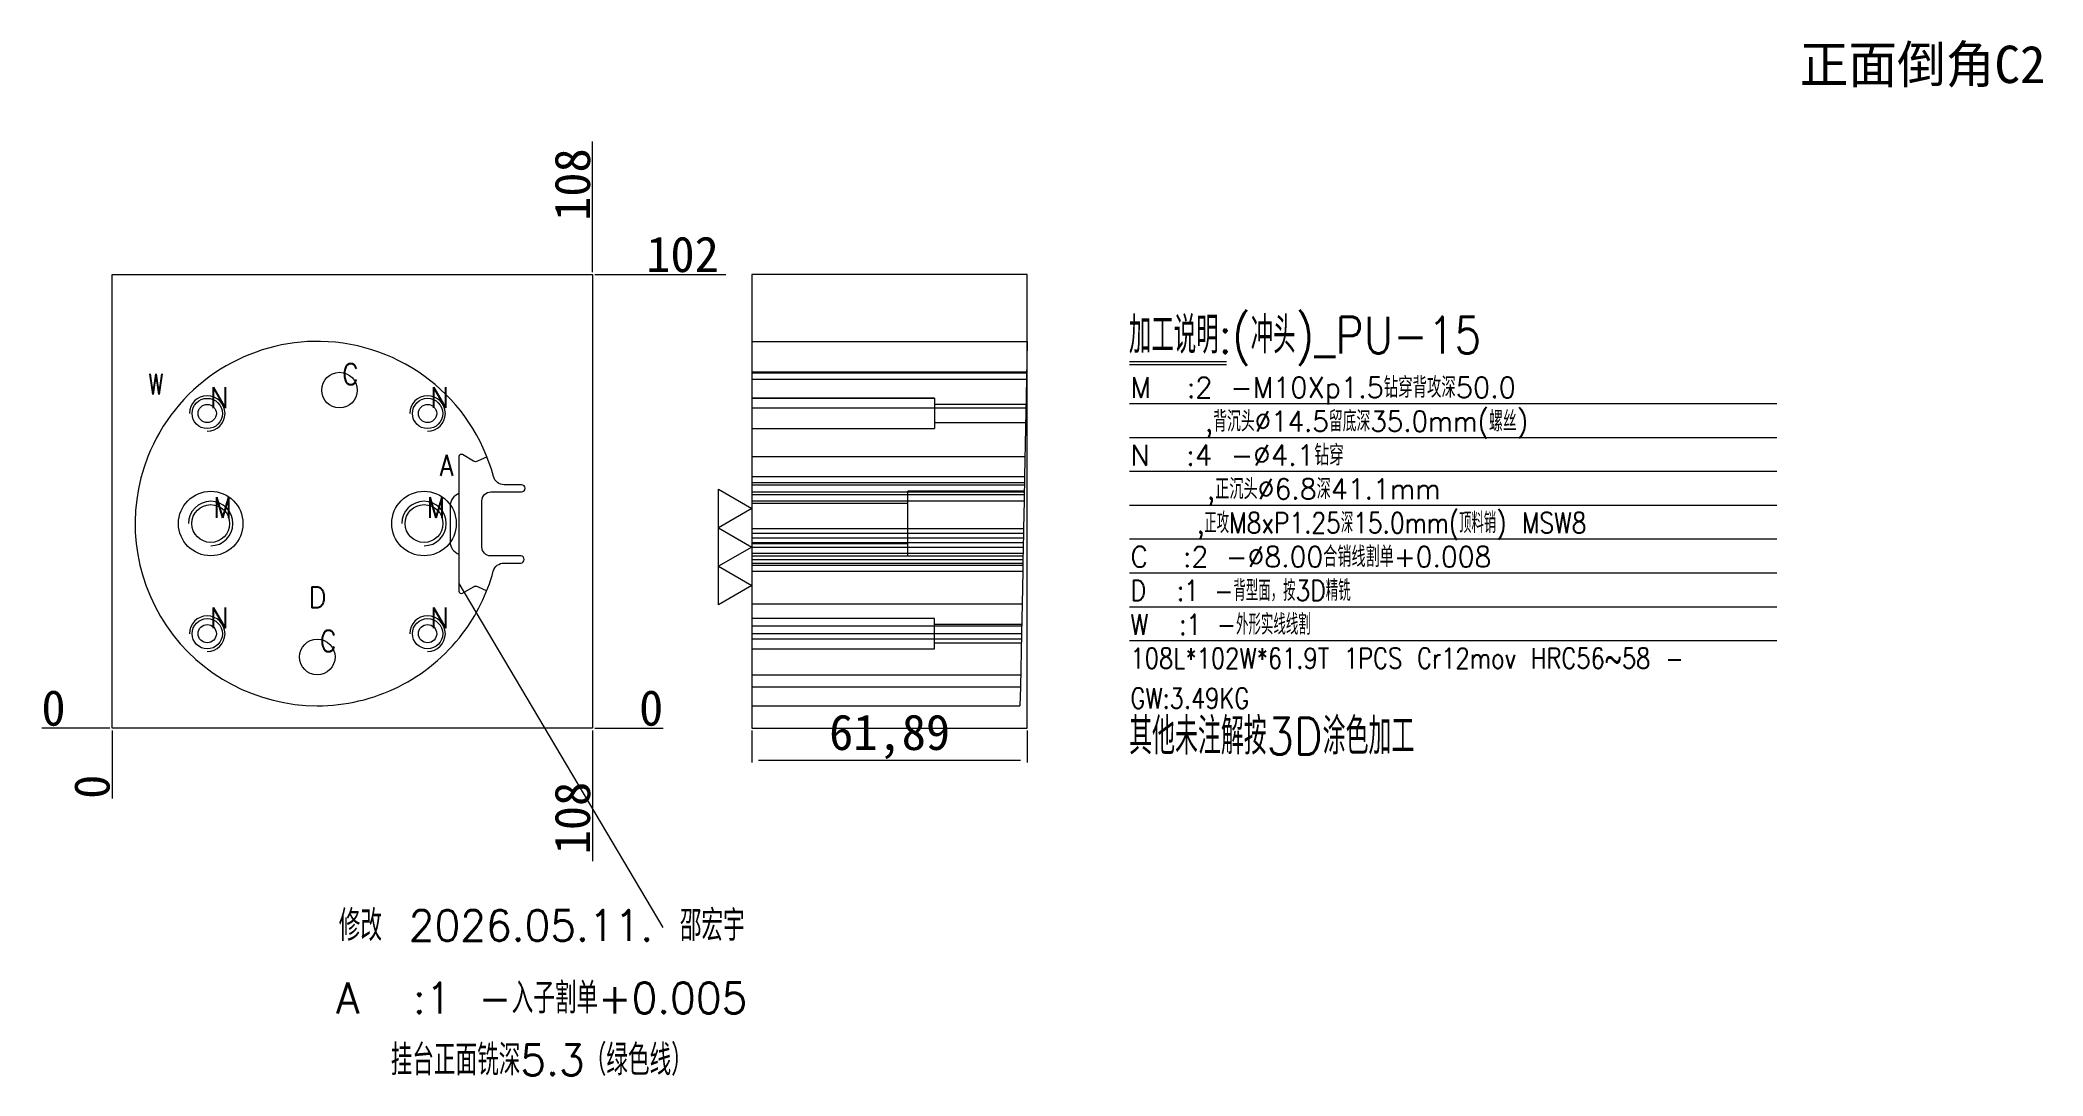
# Model space of a CAD drawing. Header units: millimetres. Extents: x 18666 to 19116, y 54678 to 54910.
import ezdxf
from ezdxf.enums import TextEntityAlignment as Align

# ---------------------------------------------------------------- set-up
doc = ezdxf.new("R2010")
doc.units = ezdxf.units.MM
doc.linetypes.add('DASHED', pattern=[0])
doc.layers.add('152', color=7, linetype='Continuous', true_color=0xffffff)
for name, color, linetype in [('dim', 4, 'Continuous'), ('PUNCH', 2, 'Continuous'), ('PUNCH_W', 1, 'Continuous')]:
    doc.layers.add(name, color=color, linetype=linetype)
doc.styles.add('_PUG_ERP', font='txt')
doc.styles.add('chinesef_fs', font='txt.shx', dxfattribs={"bigfont": 'gbcbig.shx'})
doc.dimstyles.new('_PUG_ERP', dxfattribs={"dimtxt": 8, "dimasz": 1.5, "dimexe": 0.5, "dimexo": 0.5, "dimgap": 0.5, "dimtad": 1, "dimtxsty": '_PUG_ERP', "dimblk": 'CLOSEDBLANK', "dimcen": 0, "dimclrd": 4, "dimclre": 4, "dimclrt": 3, "dimazin": 3, "dimtfac": 1, "dimtmove": 0, "dimatfit": 3, "dimldrblk": 'CLOSEDBLANK', "dimlwd": 9, "dimlwe": 9})

# ---------------------------------------------------------------- blocks, each defined once
blk = doc.blocks.new('*D733')
at = {"layer": 'Defpoints', "color": 0}
for p in [(18826.01, 54755.75), (18887.9, 54755.75), (18887.9, 54748.55)]:
    blk.add_point(p, dxfattribs=at)
at = {"layer": 'dim', "color": 4, "lineweight": 9}
for p, q in [((18826.01, 54755.25), (18826.01, 54748.05)), ((18887.9, 54755.25), (18887.9, 54748.05)), ((18827.51, 54748.55), (18886.4, 54748.55))]:
    blk.add_line(p, q, dxfattribs=at)
at = {"layer": 'dim', "color": 3, "lineweight": 13, "insert": (18856.95, 54753.81), "char_height": 8, "attachment_point": 5, "style": '_PUG_ERP'}
blk.add_mtext('61,89', dxfattribs=at)
blk = doc.blocks.new('_ClosedBlank')
blk = doc.blocks.new('*D734')
at = {"layer": 'Defpoints', "color": 0}
for p in [(18682.18, 54755.75), (18790.18, 54755.75), (18800.18, 54755.75)]:
    blk.add_point(p, dxfattribs=at)
at = {"layer": 'PUNCH_W', "color": 4, "lineweight": 9}
blk.add_line((18790.68, 54755.75), (18806.01, 54755.75), dxfattribs=at)
at = {"layer": 'PUNCH_W', "color": 3, "lineweight": 13, "insert": (18803.35, 54760.25), "char_height": 8, "attachment_point": 5, "style": '_PUG_ERP'}
blk.add_mtext('0', dxfattribs=at)
blk = doc.blocks.new('*D735')
at = {"layer": 'Defpoints', "color": 0}
for p in [(18790.18, 54857.75), (18800.18, 54857.75), (18682.18, 54755.75)]:
    blk.add_point(p, dxfattribs=at)
at = {"layer": 'PUNCH_W', "color": 4, "lineweight": 9}
blk.add_line((18790.68, 54857.75), (18820.11, 54857.75), dxfattribs=at)
at = {"layer": 'PUNCH_W', "color": 3, "lineweight": 13, "insert": (18810.4, 54862.25), "char_height": 8, "attachment_point": 5, "style": '_PUG_ERP'}
blk.add_mtext('102', dxfattribs=at)
blk = doc.blocks.new('*D736')
at = {"layer": 'Defpoints', "color": 0}
for p in [(18672.18, 54755.75), (18682.18, 54755.75), (18682.18, 54755.75)]:
    blk.add_point(p, dxfattribs=at)
at = {"layer": 'PUNCH_W', "color": 4, "lineweight": 9}
blk.add_line((18681.68, 54755.75), (18666.35, 54755.75), dxfattribs=at)
at = {"layer": 'PUNCH_W', "color": 3, "lineweight": 13, "insert": (18669.01, 54760.25), "char_height": 8, "attachment_point": 5, "style": '_PUG_ERP'}
blk.add_mtext('0', dxfattribs=at)
blk = doc.blocks.new('*D737')
at = {"layer": 'Defpoints', "color": 0}
for p in [(18682.18, 54755.75), (18790.18, 54755.75), (18790.18, 54745.75)]:
    blk.add_point(p, dxfattribs=at)
at = {"layer": 'PUNCH_W', "color": 4, "lineweight": 9}
blk.add_line((18790.18, 54755.25), (18790.18, 54725.82), dxfattribs=at)
at = {"layer": 'PUNCH_W', "color": 3, "lineweight": 13, "insert": (18785.68, 54735.54), "char_height": 8, "attachment_point": 5, "rotation": 90, "style": '_PUG_ERP'}
blk.add_mtext('108', dxfattribs=at)
blk = doc.blocks.new('*D738')
at = {"layer": 'Defpoints', "color": 0}
for p in [(18682.18, 54755.75), (18682.18, 54755.75), (18682.18, 54745.75)]:
    blk.add_point(p, dxfattribs=at)
at = {"layer": 'PUNCH_W', "color": 4, "lineweight": 9}
blk.add_line((18682.18, 54755.25), (18682.18, 54739.92), dxfattribs=at)
at = {"layer": 'PUNCH_W', "color": 3, "lineweight": 13, "insert": (18677.68, 54742.58), "char_height": 8, "attachment_point": 5, "rotation": 90, "style": '_PUG_ERP'}
blk.add_mtext('0', dxfattribs=at)
blk = doc.blocks.new('*D739')
at = {"layer": 'Defpoints', "color": 0}
for p in [(18790.18, 54867.75), (18790.18, 54857.75), (18682.18, 54755.75)]:
    blk.add_point(p, dxfattribs=at)
at = {"layer": 'PUNCH_W', "color": 4, "lineweight": 9}
blk.add_line((18790.18, 54858.25), (18790.18, 54887.68), dxfattribs=at)
at = {"layer": 'PUNCH_W', "color": 3, "lineweight": 13, "insert": (18785.68, 54877.97), "char_height": 8, "attachment_point": 5, "rotation": 90, "style": '_PUG_ERP'}
blk.add_mtext('108', dxfattribs=at)

msp = doc.modelspace()

# ---------------------------------------------------------------- linework, layer by layer
at = {"layer": '152', "color": 190, "linetype": 'Continuous', "lineweight": 13}
msp.add_lwpolyline([(18766.45, 54816.734), (18764.349, 54815.755, -0.2446984), (18763.427, 54815.795), (18760.904, 54817.252, 0.5773503), (18760.154, 54816.819), (18760.154, 54786.551, 0.5773503), (18760.904, 54786.118), (18763.401, 54787.56, -0.2446984), (18764.324, 54787.6), (18766.394, 54786.635)], format="xyb", dxfattribs=at)
at = {"layer": '152', "color": 3, "linetype": 'Continuous', "lineweight": 13}
msp.add_lwpolyline([(18760.154, 54808.513, 0.3178372), (18758.154, 54805.685), (18758.154, 54797.685, 0.3178372), (18760.154, 54794.857)], format="xyb", dxfattribs=at)
at = {"layer": 'dim', "color": 8, "linetype": 'Continuous', "lineweight": 18}
for p, q in [((18910.837, 54838.198), (18932.693, 54838.198)), ((18910.837, 54837.507), (18932.693, 54837.507)), ((18910.837, 54828.743), (19056.393, 54828.743)), ((18910.837, 54821.131), (19056.393, 54821.131)), ((18910.837, 54813.518), (19056.393, 54813.518)), ((18910.837, 54805.906), (19056.393, 54805.906)), ((18910.837, 54798.294), (19056.393, 54798.294)), ((18910.837, 54790.681), (19056.393, 54790.681)), ((18910.837, 54783.069), (19056.393, 54783.069)), ((18910.837, 54775.457), (19056.393, 54775.457))]:
    msp.add_line(p, q, dxfattribs=at)
at = {"layer": 'dim', "color": 190, "lineweight": 13}
msp.add_line((18760.154, 54788.3), (18805.984, 54710.947), dxfattribs=at)
at = {"layer": 'dim', "color": 252, "linetype": 'DASHED', "lineweight": 13, "ltscale": 0.2}
for points in [[(18682.181, 54755.751), (18682.181, 54857.751), (18790.181, 54857.751), (18790.181, 54755.751)], [(18826.008, 54755.751), (18887.9, 54755.751), (18887.9, 54857.751), (18826.008, 54857.751)]]:
    msp.add_lwpolyline(points, close=True, dxfattribs=at)
at = {"layer": 'dim', "lineweight": 13}
msp.add_lwpolyline([(18818.508, 54809.471), (18826.008, 54805.141), (18818.508, 54800.811), (18826.008, 54796.481), (18818.508, 54792.151), (18826.008, 54787.82), (18818.508, 54783.49), (18818.508, 54809.471)], close=True, dxfattribs=at)
at = {"layer": 'PUNCH', "color": 11, "linetype": 'Continuous', "lineweight": 18}
for p, q in [((18826.008, 54842.709), (18826.008, 54834.253)), ((18826.008, 54834.253), (18826.008, 54812.334)), ((18826.008, 54812.334), (18826.008, 54810.997)), ((18826.008, 54810.997), (18826.008, 54810.481)), ((18826.008, 54810.481), (18826.008, 54808.881)), ((18826.008, 54808.881), (18826.008, 54808.296)), ((18826.008, 54808.881), (18826.008, 54808.881)), ((18826.008, 54808.881), (18826.008, 54808.881)), ((18826.008, 54808.296), (18826.008, 54806.882)), ((18826.008, 54806.882), (18826.008, 54800.641)), ((18826.008, 54800.641), (18826.008, 54799.601)), ((18826.008, 54799.601), (18826.008, 54798.561)), ((18826.008, 54798.561), (18826.008, 54797.521)), ((18826.008, 54797.521), (18826.008, 54796.481)), ((18826.008, 54796.481), (18826.008, 54795.067)), ((18826.008, 54795.067), (18826.008, 54794.481)), ((18826.008, 54794.481), (18826.008, 54793.681)), ((18826.008, 54793.681), (18826.008, 54792.881)), ((18826.008, 54792.881), (18826.008, 54792.367)), ((18826.008, 54792.367), (18826.008, 54791.036)), ((18826.008, 54791.036), (18826.008, 54783.69)), ((18826.008, 54783.69), (18826.008, 54777.008)), ((18826.008, 54777.008), (18826.008, 54765.066)), ((18826.008, 54765.066), (18826.008, 54760.794))]:
    msp.add_line(p, q, dxfattribs=at)
at = {"layer": 'PUNCH', "color": 2, "linetype": 'Continuous', "lineweight": 18}
for p, q in [((18887.9, 54842.709), (18887.729, 54834.253)), ((18887.729, 54834.253), (18887.285, 54812.334)), ((18887.285, 54812.334), (18887.258, 54810.997)), ((18887.204, 54808.296), (18887.175, 54806.882)), ((18887.216, 54808.881), (18887.204, 54808.296)), ((18887.248, 54810.481), (18887.216, 54808.881)), ((18887.216, 54808.881), (18887.216, 54808.881)), ((18887.216, 54808.881), (18887.216, 54808.881)), ((18887.258, 54810.997), (18887.248, 54810.481)), ((18887.175, 54806.882), (18887.049, 54800.641)), ((18887.007, 54798.561), (18886.986, 54797.521)), ((18887.028, 54799.601), (18887.007, 54798.561)), ((18887.049, 54800.641), (18887.028, 54799.601)), ((18886.924, 54794.481), (18886.908, 54793.681)), ((18886.936, 54795.067), (18886.924, 54794.481)), ((18886.965, 54796.481), (18886.936, 54795.067)), ((18886.986, 54797.521), (18886.965, 54796.481)), ((18886.854, 54791.036), (18886.706, 54783.69)), ((18886.881, 54792.367), (18886.854, 54791.036)), ((18886.892, 54792.881), (18886.881, 54792.367)), ((18886.908, 54793.681), (18886.892, 54792.881)), ((18886.706, 54783.69), (18886.571, 54777.008)), ((18886.571, 54777.008), (18886.329, 54765.066)), ((18886.329, 54765.066), (18886.243, 54760.794))]:
    msp.add_line(p, q, dxfattribs=at)
at = {"layer": 'PUNCH', "color": 155, "linetype": 'DASHED', "lineweight": 13, "ltscale": 0.310201}
for p, q in [((18826.008, 54835.624), (18887.757, 54835.624)), ((18826.008, 54816.828), (18887.376, 54816.828)), ((18826.008, 54778.735), (18886.606, 54778.735)), ((18826.008, 54760.794), (18886.243, 54760.794))]:
    msp.add_line(p, q, dxfattribs=at)
at = {"layer": 'PUNCH', "color": 155, "linetype": 'Continuous', "lineweight": 18}
for p, q in [((18826.008, 54834.253), (18887.729, 54834.253)), ((18826.008, 54812.334), (18887.285, 54812.334)), ((18826.008, 54810.997), (18887.258, 54810.997)), ((18826.008, 54808.296), (18887.204, 54808.296)), ((18826.008, 54806.882), (18887.175, 54806.882)), ((18826.008, 54796.481), (18886.965, 54796.481)), ((18826.008, 54795.067), (18886.936, 54795.067)), ((18826.008, 54793.681), (18886.908, 54793.681)), ((18826.008, 54792.367), (18886.881, 54792.367)), ((18826.008, 54791.036), (18886.854, 54791.036)), ((18826.008, 54783.69), (18886.706, 54783.69)), ((18826.008, 54777.008), (18886.571, 54777.008)), ((18826.008, 54765.066), (18886.329, 54765.066))]:
    msp.add_line(p, q, dxfattribs=at)
at = {"layer": 'PUNCH', "color": 5, "linetype": 'DASHED', "lineweight": 13, "ltscale": 0.310201}
for p, q in [((18867.071, 54829.915), (18826.008, 54829.915)), ((18867.071, 54829.913), (18826.008, 54829.913)), ((18867.071, 54829.915), (18867.071, 54823.11)), ((18826.008, 54823.11), (18867.071, 54823.11)), ((18826.008, 54823.108), (18867.071, 54823.108)), ((18867.071, 54823.11), (18867.071, 54823.108)), ((18867.071, 54780.389), (18826.008, 54780.389)), ((18867.071, 54780.387), (18826.008, 54780.387)), ((18867.071, 54776.987), (18867.071, 54780.389)), ((18867.071, 54773.584), (18867.071, 54776.987)), ((18826.008, 54773.584), (18867.071, 54773.584)), ((18826.008, 54773.582), (18867.071, 54773.582)), ((18867.071, 54773.582), (18867.071, 54773.584))]:
    msp.add_line(p, q, dxfattribs=at)
at = {"layer": 'PUNCH', "color": 31, "linetype": 'DASHED', "lineweight": 13, "ltscale": 0.310201}
for p, q in [((18887.614, 54828.563), (18867.071, 54828.563)), ((18887.614, 54828.561), (18867.071, 54828.561)), ((18867.071, 54824.462), (18887.531, 54824.462)), ((18867.071, 54824.46), (18887.531, 54824.46)), ((18887.218, 54809.011), (18861.008, 54809.011)), ((18861.008, 54794.511), (18861.008, 54809.011)), ((18861.008, 54806.264), (18826.008, 54806.264)), ((18826.008, 54797.257), (18861.008, 54797.257)), ((18861.008, 54794.511), (18886.925, 54794.511)), ((18886.612, 54779.037), (18867.071, 54779.037)), ((18886.612, 54779.035), (18867.071, 54779.035)), ((18867.071, 54774.936), (18886.529, 54774.936)), ((18867.071, 54774.934), (18886.529, 54774.934))]:
    msp.add_line(p, q, dxfattribs=at)
at = {"layer": 'PUNCH', "color": 11, "linetype": 'DASHED', "lineweight": 13, "ltscale": 0.310201}
msp.add_line((18826.008, 54808.881), (18826.008, 54808.881), dxfattribs=at)
at = {"layer": 'PUNCH', "color": 2, "linetype": 'DASHED', "lineweight": 13, "ltscale": 0.310201}
msp.add_line((18887.216, 54808.881), (18887.216, 54808.881), dxfattribs=at)
at = {"layer": 'PUNCH', "color": 42, "linetype": 'Continuous', "lineweight": 18}
for centre, radius in [((18703.559, 54826.511), 3.402), ((18703.559, 54826.511), 2.05), ((18753.085, 54826.513), 3.402), ((18753.085, 54826.513), 2.05), ((18703.561, 54776.985), 3.402), ((18703.561, 54776.985), 2.05), ((18753.087, 54776.987), 3.402), ((18753.087, 54776.987), 2.05)]:
    msp.add_circle(centre, radius, dxfattribs=at)
at = {"layer": 'PUNCH', "color": 30, "linetype": 'DASHED', "lineweight": 13, "ltscale": 0.310201}
for centre in [(18704.349, 54801.761), (18752.293, 54801.761)]:
    msp.add_circle(centre, 7.25, dxfattribs=at)
at = {"layer": 'PUNCH', "color": 30, "linetype": 'Continuous', "lineweight": 13, "ltscale": 0.310201}
for centre in [(18704.349, 54801.761), (18752.293, 54801.761)]:
    msp.add_circle(centre, 4.25, dxfattribs=at)
at = {"layer": 'PUNCH', "color": 42, "linetype": 'Continuous', "lineweight": 13}
for centre in [(18703.559, 54826.511), (18753.085, 54826.513), (18703.561, 54776.985), (18753.087, 54776.987)]:
    msp.add_arc(centre, 4, 270, 180, dxfattribs=at)
at = {"layer": 'PUNCH', "color": 30, "linetype": 'DASHED', "lineweight": 13, "ltscale": 0.310201}
for centre in [(18704.349, 54801.761), (18752.293, 54801.761)]:
    msp.add_arc(centre, 5, 270, 180, dxfattribs=at)
at = {"layer": 'PUNCH_W', "color": 1, "linetype": 'Continuous', "lineweight": 18}
for p, q in [((18826.008, 54842.709), (18887.9, 54842.709)), ((18826.008, 54810.481), (18887.248, 54810.481)), ((18826.008, 54808.881), (18887.216, 54808.881)), ((18826.008, 54808.881), (18887.216, 54808.881)), ((18826.008, 54808.881), (18887.216, 54808.881)), ((18826.008, 54808.881), (18887.216, 54808.881)), ((18826.008, 54800.641), (18887.049, 54800.641)), ((18826.008, 54799.601), (18887.028, 54799.601)), ((18826.008, 54798.561), (18887.007, 54798.561)), ((18826.008, 54797.521), (18886.986, 54797.521)), ((18826.008, 54794.481), (18886.924, 54794.481)), ((18826.008, 54792.881), (18886.892, 54792.881)), ((18826.008, 54792.881), (18886.892, 54792.881)), ((18826.008, 54760.794), (18886.243, 54760.794))]:
    msp.add_line(p, q, dxfattribs=at)
at = {"layer": 'PUNCH_W', "color": 1, "linetype": 'DASHED', "lineweight": 13, "ltscale": 0.310201}
for p, q in [((18887.76, 54835.761), (18826.008, 54835.761)), ((18826.008, 54827.761), (18887.598, 54827.761)), ((18826.008, 54810.48), (18887.248, 54810.48)), ((18826.008, 54808.881), (18887.216, 54808.881)), ((18886.545, 54775.761), (18826.008, 54775.761)), ((18826.008, 54767.761), (18886.383, 54767.761))]:
    msp.add_line(p, q, dxfattribs=at)
at = {"layer": 'PUNCH_W', "color": 1, "lineweight": 13}
msp.add_lwpolyline([(18765.087, 54783.69, 0.0480266), (18767.859, 54791.036, -0.3386092), (18770.272, 54792.881), (18774.023, 54792.881, 0.4143825), (18774.822, 54793.681, 0.4138464), (18774.021, 54794.481), (18767.293, 54794.481, -0.4141793), (18765.293, 54796.481), (18765.293, 54806.881, -0.4142463), (18767.293, 54808.881), (18774.215, 54808.881, 0.999996), (18774.215, 54810.481), (18770.313, 54810.48, -0.339633), (18767.898, 54812.334, 0.3348698), (18729.015, 54842.709), (18727.63, 54842.709, 0.1460573), (18705.277, 54835.624, 0.1503377), (18690.223, 54816.828, 0.2483407), (18694.428, 54778.735, 0.2483333), (18728.293, 54760.794, 0.1157452), (18746.532, 54765.066, 0.11587), (18760.964, 54777.008, 0.0480329)], format="xyb", close=True, dxfattribs=at)
at = {"layer": 'PUNCH_W', "color": 1, "linetype": 'Continuous', "lineweight": 18}
for centre in [(18733.293, 54831.761), (18728.293, 54771.761)]:
    msp.add_circle(centre, 4, dxfattribs=at)

# ---------------------------------------------------------------- texts
at = {"layer": 'dim'}
msp.add_text('正面倒角C2', height=8.4175, dxfattribs=at).set_placement((19089.125, 54905.13), align=Align.MIDDLE)
at = {"layer": 'dim', "color": 4, "lineweight": 13, "style": 'chinesef_fs'}
for s, height, width, p in [('加工说明:(冲头)_PU-15', 8.26, 0.8479, (18910.734, 54839.999)), ('W', 4.7, 0.6727, (18690.405, 54830.752)), ('C', 4.7, 0.8969, (18733.844, 54832.996)), ('M  :2 -M10Xp1.5钻穿背攻深50.0', 4.62, 0.9735, (18911.082, 54830.054)), ('N', 4.7, 0.9609, (18704.098, 54827.74)), ('N', 4.7, 0.9609, (18753.624, 54827.742)), ('    ,背沉头%%c14.5留底深35.0mm(螺丝)', 4.62, 0.9351, (18911.082, 54822.442)), ('N  :4 -%%c4.1钻穿', 4.62, 0.9928, (18911.082, 54814.83)), ('    ,正沉头%%c6.8深41.1mm', 4.62, 0.9574, (18911.082, 54807.217)), ('M', 4.7, 0.8408, (18704.966, 54803.029)), ('M', 4.7, 0.8408, (18752.909, 54803.029)), ('    ,正攻M8xP1.25深15.0mm(顶料销) MSW8', 4.62, 0.8349, (18911.082, 54799.605)), ('D  :1 -背型面，按3D精铣', 4.62, 0.8387, (18911.082, 54784.381)), ('D', 4.7, 0.9609, (18726.321, 54782.815)), ('N', 4.7, 0.9609, (18704.1, 54778.214)), ('N', 4.7, 0.9609, (18753.626, 54778.215)), ('C', 4.7, 0.8969, (18728.844, 54772.996)), ('108L*102W*61.9T 1PCS Cr12mov HRC56~58 - ', 4.62, 0.8081, (18911.082, 54769.156)), ('GW:3.49KG ', 4.62, 0.8074, (18911.082, 54760.161))]:
    msp.add_text(s, height=height, dxfattribs=dict(at, width=width)).set_placement(p)
at = {"layer": 'dim', "color": 190, "lineweight": 13, "style": 'chinesef_fs', "width": 0.8408}
msp.add_text('A', height=4.7, dxfattribs=at).set_placement((18755.828, 54812.49))
at = {"layer": 'dim', "color": 1, "lineweight": 13, "style": 'chinesef_fs'}
for s, width, p in [('C  :2 -%%c8.00合销线割单+0.008', 0.9541, (18911.082, 54791.993)), ('W  :1 -外形实线线割', 0.8416, (18911.082, 54776.768))]:
    msp.add_text(s, height=4.62, dxfattribs=dict(at, width=width)).set_placement(p)
at = {"layer": 'dim', "color": 21, "lineweight": 13, "style": 'chinesef_fs', "width": 0.8663}
msp.add_text('其他未注解按3D涂色加工', height=8.26, dxfattribs=at).set_placement((18910.801, 54749.829))
at = {"layer": 'dim', "color": 190, "lineweight": 13, "style": 'chinesef_fs', "width": 0.9735}
for s, p in [('修改 2026.05.11. 邵宏宇', (18778.755, 54711.753)), ('A  :1 -入子割单+0.005', (18778.755, 54695.45)), ('挂台正面铣深5.3（绿色线）', (18778.755, 54681.51))]:
    msp.add_text(s, height=6.93, dxfattribs=at).set_placement(p, align=Align.MIDDLE)

# ---------------------------------------------------------------- dimensions: what is measured, and where the dimension line sits
at = {"layer": 'dim', "lineweight": 13}
dim = msp.add_linear_dim(base=(18887.9, 54748.551), p1=(18826.008, 54755.751), p2=(18887.9, 54755.751), dimstyle='_PUG_ERP', dxfattribs=at)
dim.commit()
dim.dimension.update_dxf_attribs({"geometry": '*D733', "text_midpoint": (18856.954, 54753.813)})
at = {"layer": 'PUNCH_W', "lineweight": 13}
for feature_location, offset, dtype, origin, picture, middle in [((18790.181, 54857.751), (0, 10), 1, (18682.181, 54755.751), '*D739', (18785.681, 54877.966)), ((18790.181, 54857.751), (10, 0), 0, (18682.181, 54755.751), '*D735', (18810.395, 54862.251)), ((18682.181162834, 54755.751303247), (-10, 0), 0, (18682.181162834, 54755.751303247), '*D736', (18669.014496167, 54760.251303247)), ((18790.181162834, 54755.751303247), (10, 0), 0, (18682.181162834, 54755.751303247), '*D734', (18803.347829501, 54760.251303247)), ((18682.181162834, 54755.751303247), (0, -10), 1, (18682.181162834, 54755.751303247), '*D738', (18677.681162834, 54742.584636581)), ((18790.181, 54755.751), (0, -10), 1, (18682.181, 54755.751), '*D737', (18785.681, 54735.537))]:
    dim = msp.add_ordinate_dim(feature_location=feature_location, offset=offset, dtype=dtype, origin=origin, dimstyle='_PUG_ERP', dxfattribs=at)
    dim.commit()
    dim.dimension.update_dxf_attribs({"geometry": picture, "text_midpoint": middle})

doc.saveas('drawing.dxf')
